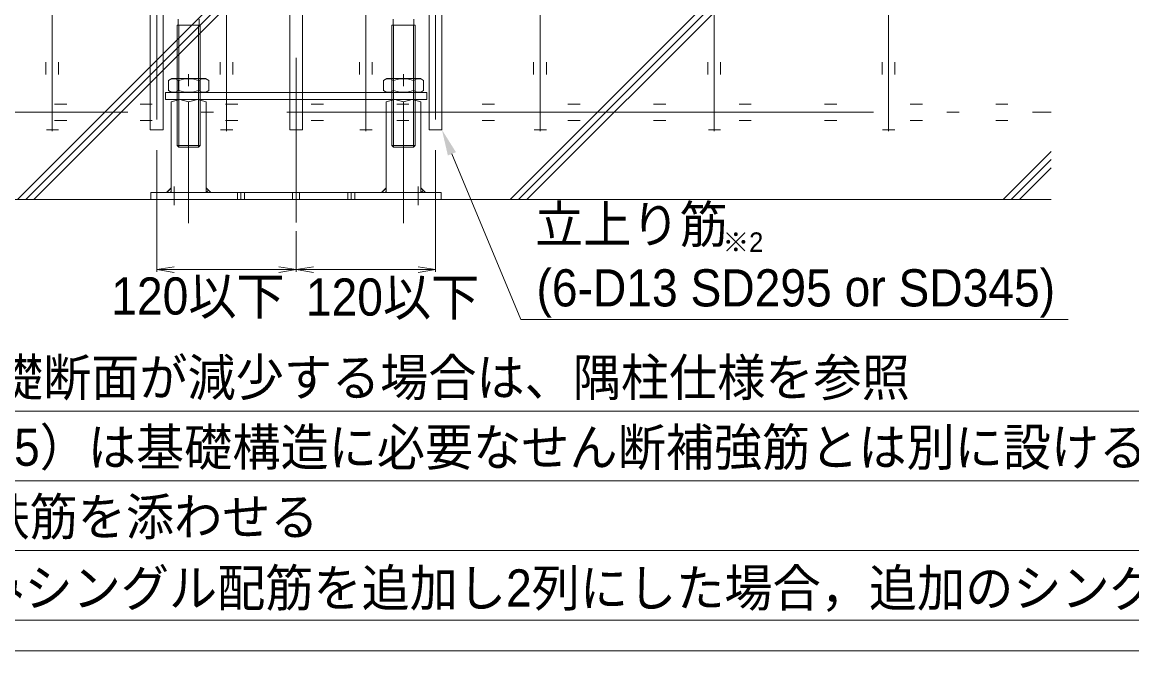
# Model space of a CAD drawing. Units: millimetres at full size; details may follow other scales. Extents: x -2994 to 2994, y -2281 to 2281.
# Drawn here: x 148 to 785, y -1670 to -1309 of the extents above; entities that cross this region are included whole.
import ezdxf
from ezdxf.enums import TextEntityAlignment as Align

# ---------------------------------------------------------------- set-up
doc = ezdxf.new("R2010")
doc.units = ezdxf.units.MM
doc.header["$LTSCALE"] = 28.063
for name, pattern in [('CHAIN', [18.5, 12, -1.5, 3.5, -1.5]), ('DOTTED', [1.75, 0.25, -1.5]), ('LONG_DASHED_DOTTED', [15.25, 12, -1.5, 0.25, -1.5])]:
    doc.linetypes.add(name, pattern=pattern)
for name, color, linetype, lineweight in [('1-0_0', 4, 'Continuous', 9), ('1-6__0-A_00_WAKU', 5, 'Continuous', 20), ('1-9__2-0_', 2, 'Continuous', 15), ('1-B_レイヤ0', 2, 'Continuous', 15)]:
    doc.layers.add(name, color=color, linetype=linetype, lineweight=lineweight)
doc.styles.add('ＭＳ Ｐゴシック', font='')
doc.styles.get('ＭＳ Ｐゴシック').set_extended_font_data('MS PGothic')

msp = doc.modelspace()

# ---------------------------------------------------------------- linework, layer by layer
at = {"layer": '1-0_0', "lineweight": 5}
for p, q in [((224.95, -1382.66), (224.95, -1452.53)), ((384.95, -1382.66), (384.95, -1452.53)), ((304.95, -1429.32), (304.95, -1452.53)), ((304.95, -1429.32), (304.95, -1452.53)), ((224.95, -1451.28), (234.95, -1449.61)), ((224.95, -1451.28), (234.95, -1452.95)), ((224.95, -1451.28), (304.95, -1451.28)), ((304.95, -1451.28), (294.95, -1449.61)), ((304.95, -1451.28), (294.95, -1452.95)), ((304.95, -1451.28), (314.95, -1449.61)), ((304.95, -1451.28), (314.95, -1452.95)), ((304.95, -1451.28), (384.95, -1451.28)), ((384.95, -1451.28), (374.95, -1449.61)), ((384.95, -1451.28), (374.95, -1452.95))]:
    msp.add_line(p, q, dxfattribs=at)
at = {"layer": '1-0_0', "color": 6, "lineweight": 5}
msp.add_lwpolyline([(394.38, -1384.84), (433.96, -1479.97), (441.96, -1479.97), (748.08, -1479.97)], dxfattribs=at)
at = {"layer": '1-0_0', "color": 6}
msp.add_solid([(388.62, -1370.99), (392.07, -1385.8), (396.69, -1383.88)], dxfattribs=at)
at = {"layer": '1-6__0-A_00_WAKU'}
msp.add_line((-2790, -1670), (2790, -1670), dxfattribs=at)
at = {"layer": '1-9__2-0_', "color": 7}
for p, q in [((-333.84, -1532.51), (1432.88, -1532.51)), ((-333.84, -1612.51), (1432.88, -1612.51)), ((-333.84, -1652.51), (1432.88, -1652.51))]:
    msp.add_line(p, q, dxfattribs=at)
msp.add_lwpolyline([(-333.84, -1572.51), (1307.47, -1572.51), (1432.88, -1572.51)], dxfattribs=at)
at = {"layer": '1-B_レイヤ0', "color": 4, "linetype": 'CHAIN'}
for p, q in [((304.95, -950.99), (304.95, -1424.32)), ((234.95, -1414.32), (234.95, -1403.66)), ((374.95, -1414.32), (374.95, -1403.66))]:
    msp.add_line(p, q, dxfattribs=at)
at = {"layer": '1-B_レイヤ0', "color": 4, "linetype": 'LONG_DASHED_DOTTED'}
for p, q in [((243.28, -960.24), (243.28, -1424.54)), ((366.62, -960.24), (366.62, -1424.54)), ((224.95, -1028.44), (224.95, -1377.66)), ((384.95, -1028.44), (384.95, -1377.66)), ((164.95, -1035.17), (164.95, -1377.66)), ((264.95, -1035.17), (264.95, -1377.66)), ((344.95, -1035.17), (344.95, -1377.66)), ((444.95, -1035.17), (444.95, -1377.66)), ((544.95, -1035.17), (544.95, -1377.66)), ((644.95, -1035.17), (644.95, -1377.66)), ((-128.38, -1360.99), (738.28, -1360.99))]:
    msp.add_line(p, q, dxfattribs=at)
at = {"layer": '1-B_レイヤ0', "color": 7}
for p, q in [((545.03, -1010.99), (145.03, -1410.99)), ((549.75, -1010.99), (149.75, -1410.99)), ((554.46, -1010.99), (154.46, -1410.99)), ((738.28, -1100.58), (427.87, -1410.99)), ((738.28, -1105.3), (432.59, -1410.99)), ((738.28, -1110.01), (437.3, -1410.99)), ((738.28, -1383.42), (710.72, -1410.99)), ((738.28, -1388.14), (715.43, -1410.99)), ((738.28, -1392.85), (720.14, -1410.99))]:
    msp.add_line(p, q, dxfattribs=at)
at = {"layer": '1-B_レイヤ0', "color": 6, "linetype": 'DOTTED'}
for p, q in [((161.28, -1037.66), (161.28, -1370.99)), ((168.62, -1037.66), (168.62, -1370.99)), ((261.28, -1037.66), (261.28, -1370.99)), ((268.62, -1037.66), (268.62, -1370.99)), ((341.28, -1037.66), (341.28, -1370.99)), ((348.62, -1037.66), (348.62, -1370.99)), ((441.28, -1037.66), (441.28, -1370.99)), ((448.62, -1037.66), (448.62, -1370.99)), ((541.28, -1037.66), (541.28, -1370.99)), ((548.62, -1037.66), (548.62, -1370.99)), ((641.28, -1037.66), (641.28, -1370.99)), ((648.62, -1037.66), (648.62, -1370.99)), ((-128.38, -1356.32), (738.28, -1356.32)), ((-128.38, -1365.66), (738.28, -1365.66)), ((168.62, -1370.99), (161.28, -1370.99)), ((268.62, -1370.99), (261.28, -1370.99)), ((348.62, -1370.99), (341.28, -1370.99)), ((448.62, -1370.99), (441.28, -1370.99)), ((548.62, -1370.99), (541.28, -1370.99)), ((648.62, -1370.99), (641.28, -1370.99))]:
    msp.add_line(p, q, dxfattribs=at)
at = {"layer": '1-B_レイヤ0', "color": 6}
for p, q in [((221.28, -1037.66), (221.28, -1370.99)), ((228.62, -1037.66), (228.62, -1370.99)), ((301.28, -1037.66), (301.28, -1370.99)), ((308.62, -1037.66), (308.62, -1370.99)), ((381.28, -1037.66), (381.28, -1370.99)), ((388.62, -1037.66), (388.62, -1370.99)), ((228.62, -1370.99), (221.28, -1370.99)), ((308.62, -1370.99), (301.28, -1370.99)), ((388.62, -1370.99), (381.28, -1370.99))]:
    msp.add_line(p, q, dxfattribs=at)
at = {"layer": '1-B_レイヤ0'}
for p, q in [((236.62, -1310.99), (249.95, -1310.99)), ((236.62, -1379.99), (236.62, -1310.99)), ((237.32, -1307.66), (237.32, -1310.99)), ((237.62, -1380.99), (237.62, -1310.99)), ((248.95, -1380.99), (248.95, -1310.99)), ((249.25, -1307.66), (249.25, -1310.99)), ((249.95, -1379.99), (249.95, -1310.99)), ((359.95, -1310.99), (373.28, -1310.99)), ((359.95, -1379.99), (359.95, -1310.99)), ((360.65, -1307.66), (360.65, -1310.99)), ((360.95, -1380.99), (360.95, -1310.99)), ((372.28, -1380.99), (372.28, -1310.99)), ((372.58, -1307.66), (372.58, -1310.99)), ((373.28, -1379.99), (373.28, -1310.99)), ((231.74, -1342.74), (233.62, -1341.66)), ((231.74, -1348.57), (231.74, -1342.74)), ((252.95, -1341.66), (233.62, -1341.66)), ((237.51, -1348.57), (237.51, -1342.74)), ((249.06, -1348.57), (249.06, -1342.74)), ((254.83, -1342.74), (252.95, -1341.66)), ((254.83, -1348.57), (254.83, -1342.74)), ((355.07, -1342.74), (356.95, -1341.66)), ((355.07, -1348.57), (355.07, -1342.74)), ((376.28, -1341.66), (356.95, -1341.66)), ((360.84, -1348.57), (360.84, -1342.74)), ((372.39, -1348.57), (372.39, -1342.74)), ((378.16, -1342.74), (376.28, -1341.66)), ((378.16, -1348.57), (378.16, -1342.74)), ((229.95, -1349.66), (229.95, -1353.66)), ((229.95, -1349.66), (379.95, -1349.66)), ((231.74, -1348.57), (233.62, -1349.66)), ((252.95, -1349.66), (233.62, -1349.66)), ((254.83, -1348.57), (252.95, -1349.66)), ((355.07, -1348.57), (356.95, -1349.66)), ((376.28, -1349.66), (356.95, -1349.66)), ((378.16, -1348.57), (376.28, -1349.66)), ((379.95, -1349.66), (379.95, -1353.66)), ((229.95, -1353.66), (379.95, -1353.66)), ((238.28, -1353.66), (233.28, -1354.99)), ((233.28, -1406.99), (233.28, -1354.99)), ((238.28, -1353.66), (248.28, -1353.66)), ((243.28, -1354.99), (238.28, -1353.66)), ((248.28, -1353.66), (243.28, -1354.99)), ((243.28, -1406.99), (243.28, -1354.99)), ((253.28, -1354.99), (248.28, -1353.66)), ((253.28, -1406.99), (253.28, -1354.99)), ((356.62, -1406.99), (356.62, -1354.99)), ((371.62, -1353.66), (361.62, -1353.66)), ((366.62, -1406.99), (366.62, -1354.99)), ((376.62, -1406.99), (376.62, -1354.99)), ((236.62, -1379.99), (249.95, -1379.99)), ((359.95, -1379.99), (373.28, -1379.99)), ((221.62, -1410.99), (221.62, -1406.99)), ((388.28, -1406.99), (221.62, -1406.99)), ((271.28, -1410.99), (271.28, -1406.99)), ((273.28, -1406.99), (273.28, -1410.99)), ((275.28, -1410.99), (275.28, -1406.99)), ((302.95, -1410.99), (302.95, -1406.99)), ((304.95, -1406.99), (304.95, -1410.99)), ((306.95, -1410.99), (306.95, -1406.99)), ((334.62, -1410.99), (334.62, -1406.99)), ((336.62, -1406.99), (336.62, -1410.99)), ((338.62, -1410.99), (338.62, -1406.99)), ((388.28, -1410.99), (388.28, -1406.99)), ((-128.38, -1410.99), (738.28, -1410.99)), ((388.28, -1410.99), (221.62, -1410.99))]:
    msp.add_line(p, q, dxfattribs=at)
at = {"layer": '1-B_レイヤ0', "color": 3}
for p, q in [((233.28, -1404.32), (230.62, -1406.99)), ((233.28, -1404.5), (230.79, -1406.99)), ((233.28, -1406.38), (232.68, -1406.99)), ((253.28, -1404.32), (255.95, -1406.99)), ((253.74, -1404.78), (253.28, -1405.24)), ((254.68, -1405.73), (253.42, -1406.99)), ((255.63, -1406.67), (255.3, -1406.99)), ((356.62, -1404.32), (353.95, -1406.99)), ((356.62, -1404.5), (354.12, -1406.99)), ((356.62, -1406.38), (356.01, -1406.99)), ((376.62, -1404.32), (379.28, -1406.99)), ((377.07, -1404.78), (376.62, -1405.24)), ((378.02, -1405.73), (376.75, -1406.99)), ((378.96, -1406.67), (378.64, -1406.99))]:
    msp.add_line(p, q, dxfattribs=at)
at = {"layer": '1-B_レイヤ0'}
for points in [[(356.62, -1354.99), (361.62, -1353.66), (366.62, -1354.99), (371.62, -1353.66), (376.62, -1354.99)], [(236.62, -1379.99), (237.62, -1380.99), (248.95, -1380.99), (249.95, -1379.99)], [(359.95, -1379.99), (360.95, -1380.99), (372.28, -1380.99), (373.28, -1379.99)]]:
    msp.add_lwpolyline(points, dxfattribs=at)
for centre, radius, start, end in [((234.62, -1346.96), 5.11, 55.61587, 124.38413), ((243.28, -1360.96), 19.11, 72.41211, 107.58789), ((251.94, -1346.96), 5.11, 55.61587, 124.38413), ((357.96, -1346.96), 5.11, 55.61587, 124.38413), ((366.62, -1360.96), 19.11, 72.41211, 107.58789), ((375.28, -1346.96), 5.11, 55.61587, 124.38413), ((234.62, -1344.35), 5.11, 235.61587, 304.38413), ((243.28, -1330.36), 19.11, 252.41211, 287.58789), ((251.94, -1344.35), 5.11, 235.61587, 304.38413), ((357.96, -1344.35), 5.11, 235.61587, 304.38413), ((366.62, -1330.36), 19.11, 252.41211, 287.58789), ((375.28, -1344.35), 5.11, 235.61587, 304.38413)]:
    msp.add_arc(centre, radius, start, end, dxfattribs=at)

# ---------------------------------------------------------------- texts
at = {"layer": '1-0_0', "color": 6, "style": 'ＭＳ Ｐゴシック', "width": 0.95}
for s, p in [('立上り筋', (442.14, -1442.41)), ('(6-D13 SD295 or SD345)', (442.94, -1478.81))]:
    msp.add_text(s, height=21.33, dxfattribs=at).set_placement(p, align=Align.BOTTOM_LEFT)
at = {"layer": '1-0_0', "color": 6, "style": 'ＭＳ Ｐゴシック'}
msp.add_text('※2', height=11.2, dxfattribs=at).set_placement((549.69, -1444.5), align=Align.BOTTOM_LEFT)
at = {"layer": '1-0_0', "style": 'ＭＳ Ｐゴシック', "width": 0.95}
for p in [(198.88, -1483.48), (310.58, -1484.08)]:
    msp.add_text('120以下', height=21.33, dxfattribs=at).set_placement(p, align=Align.BOTTOM_LEFT)
at = {"layer": '1-0_0', "color": 7, "style": 'ＭＳ Ｐゴシック', "width": 0.95}
for s, p in [('※1：柱脚の中心から650mm未満に基礎断面が減少する場合は、隅柱仕様を参照', (-330.37, -1530.21)), ('※2：立上り筋（6-D13 SD295 or SD345）は基礎構造に必要なせん断補強筋とは別に設ける', (-330.37, -1570.24)), ('※3：立上り筋上部に定着長8DのU字鉄筋を添わせる', (-330.37, -1610.16)), ('※4：BS2柱脚金物の基礎柱型周辺のみシングル配筋を追加し2列にした場合，追加のシングル配筋は基礎梁の設計に断面を算入してはならない', (-330.37, -1650.99))]:
    msp.add_text(s, height=21.33, dxfattribs=at).set_placement(p, align=Align.BOTTOM_LEFT)

doc.saveas('drawing.dxf')
